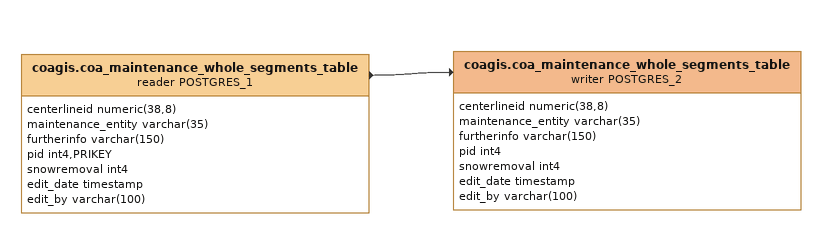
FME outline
coagis.coa_maintenance_whole_segments_table (reader POSTGRES_1)
    attributes: centerlineid numeric(38,8), maintenance_entity varchar(35), furtherinfo varchar(150), pid int4,PRIKEY, snowremoval int4, edit_date timestamp, edit_by varchar(100)
    -> coagis.coa_maintenance_whole_segments_table (writer POSTGRES_2)
coagis.coa_maintenance_whole_segments_table (writer POSTGRES_2)
    attributes: centerlineid numeric(38,8), maintenance_entity varchar(35), furtherinfo varchar(150), pid int4, snowremoval int4, edit_date timestamp, edit_by varchar(100)
